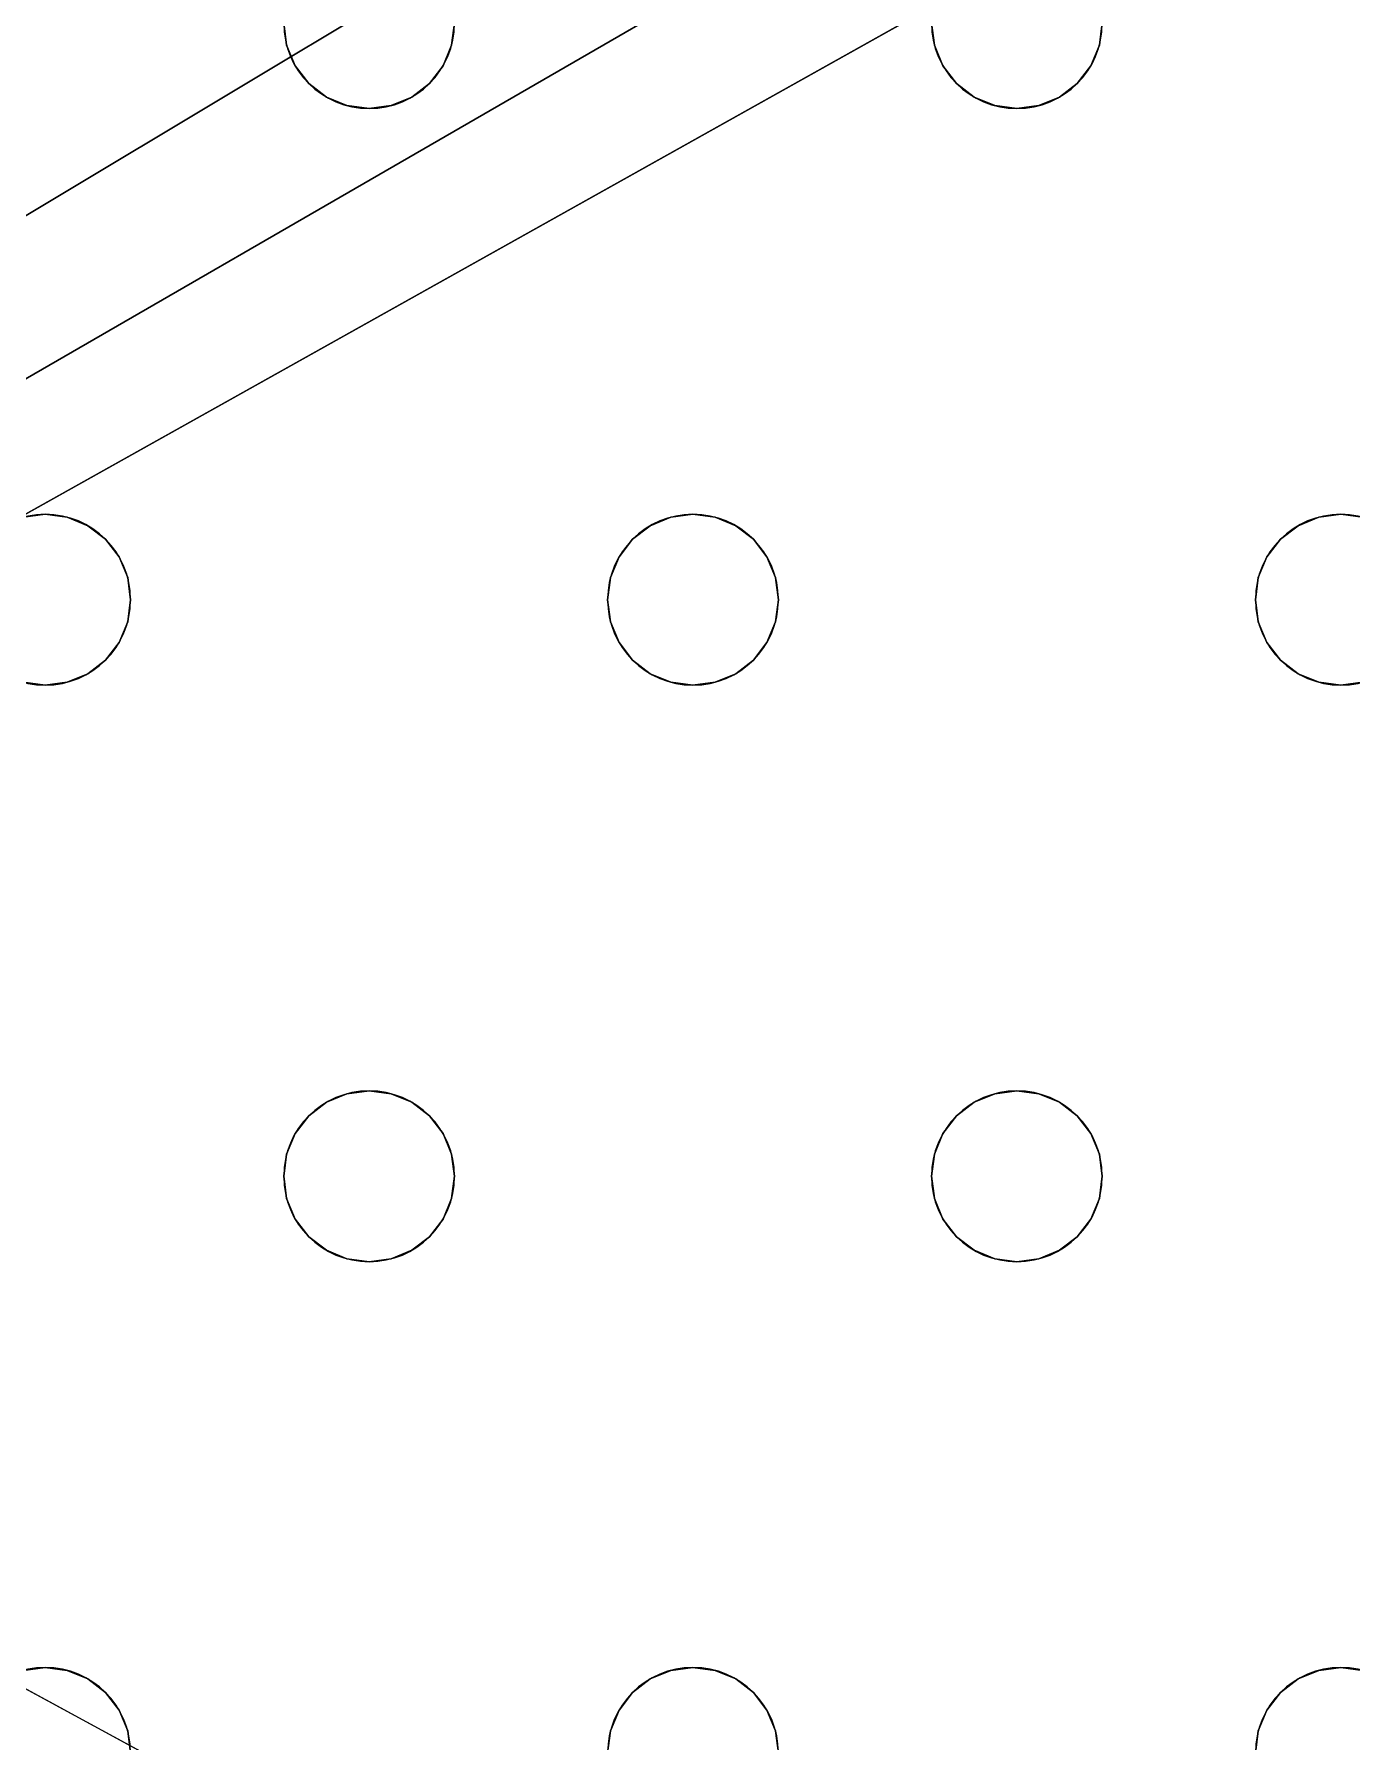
# Model space of a CAD drawing. Header units: millimetres. Extents: x -1 to 1201, y -701 to 1.
# Drawn here: x 473 to 534.7, y -259.5 to -179.5 of the extents above; entities that cross this region are included whole.
import ezdxf

# ---------------------------------------------------------------- set-up
doc = ezdxf.new("R2010")
doc.units = ezdxf.units.MM
doc.layers.add('IQ_200_3D', color=1, linetype='Continuous')
doc.layers.add('IQ_204_2D', color=7, linetype='Continuous')

msp = doc.modelspace()

# ---------------------------------------------------------------- linework, layer by layer
at = {"layer": 'IQ_200_3D', "lineweight": 18}
for points, invisible_edges in [([(462.382, -179, 890), (462.246, -180.035, 890), (484.716, -179, 890), (484.852, -177.965, 890)], 10), ([(484.716, -179, 888), (462.246, -180.035, 888), (462.382, -179, 888), (484.852, -177.965, 888)], 5), ([(515.049, -179, 888), (492.579, -180.035, 888), (492.716, -179, 888), (515.185, -177.965, 888)], 5), ([(545.382, -179, 890), (545.519, -177.965, 890), (523.049, -179, 890), (522.913, -180.035, 890)], 10), ([(523.049, -179, 888), (545.519, -177.965, 888), (545.382, -179, 888), (522.913, -180.035, 888)], 5), ([(462.246, -180.035, 890), (461.847, -181, 890), (484.852, -180.035, 890), (484.716, -179, 890)], 10), ([(484.852, -180.035, 888), (461.847, -181, 888), (462.246, -180.035, 888), (484.716, -179, 888)], 5), ([(484.716, -179, 890), (484.852, -180.035, 890), (484.852, -180.035, 888), (484.716, -179, 888)], 2), ([(515.185, -180.035, 888), (492.18, -181, 888), (492.579, -180.035, 888), (515.049, -179, 888)], 5), ([(515.049, -179, 890), (492.716, -179, 890), (492.579, -180.035, 890), (515.185, -180.035, 890)], 5), ([(492.579, -180.035, 890), (492.716, -179, 890), (492.716, -179, 888), (492.579, -180.035, 888)], 8), ([(515.049, -179, 890), (515.185, -180.035, 890), (515.185, -180.035, 888), (515.049, -179, 888)], 2), ([(522.913, -180.035, 890), (522.513, -181, 890), (545.519, -180.035, 890), (545.382, -179, 890)], 10), ([(545.519, -180.035, 888), (522.513, -181, 888), (522.913, -180.035, 888), (545.382, -179, 888)], 5), ([(522.913, -180.035, 890), (523.049, -179, 890), (523.049, -179, 888), (522.913, -180.035, 888)], 8), ([(461.847, -181, 890), (473.549, -202, 890), (485.252, -181, 890), (484.852, -180.035, 890)], 11), ([(485.252, -181, 888), (473.549, -202, 888), (461.847, -181, 888), (484.852, -180.035, 888)], 7), ([(484.852, -180.035, 890), (485.252, -181, 890), (485.252, -181, 888), (484.852, -180.035, 888)], 10), ([(515.185, -180.035, 890), (492.579, -180.035, 890), (492.18, -181, 890), (515.585, -181, 890)], 5), ([(492.18, -181, 888), (515.185, -180.035, 888), (515.585, -181, 888)], 13), ([(492.18, -181, 890), (492.579, -180.035, 890), (492.579, -180.035, 888), (492.18, -181, 888)], 10), ([(515.185, -180.035, 890), (515.585, -181, 890), (515.585, -181, 888), (515.185, -180.035, 888)], 10), ([(522.513, -181, 890), (545.918, -181, 890), (545.519, -180.035, 890)], 13), ([(545.519, -180.035, 888), (545.918, -181, 888), (522.513, -181, 888)], 14), ([(522.513, -181, 890), (522.913, -180.035, 890), (522.913, -180.035, 888), (522.513, -181, 888)], 10), ([(461.847, -181, 890), (461.211, -181.828, 890), (473.549, -202, 890)], 14), ([(473.549, -202, 888), (472.514, -202.136, 888), (461.211, -181.828, 888), (461.847, -181, 888)], 10), ([(485.887, -181.828, 890), (485.252, -181, 890), (473.549, -202, 890), (474.584, -202.136, 890)], 10), ([(485.887, -181.828, 888), (474.584, -202.136, 888), (473.549, -202, 888), (485.252, -181, 888)], 5), ([(485.252, -181, 890), (485.887, -181.828, 890), (485.887, -181.828, 888), (485.252, -181, 888)], 10), ([(492.18, -181, 890), (491.544, -181.828, 890), (503.882, -202, 890), (515.585, -181, 890)], 14), ([(503.882, -202, 888), (502.847, -202.136, 888), (491.544, -181.828, 888), (492.18, -181, 888)], 10), ([(491.544, -181.828, 890), (492.18, -181, 890), (492.18, -181, 888), (491.544, -181.828, 888)], 10), ([(503.882, -202, 888), (492.18, -181, 888), (515.585, -181, 888), (516.221, -181.828, 888)], 11), ([(515.585, -181, 890), (503.882, -202, 890), (516.221, -181.828, 890)], 3), ([(515.585, -181, 890), (516.221, -181.828, 890), (516.221, -181.828, 888), (515.585, -181, 888)], 10), ([(534.216, -202, 890), (522.513, -181, 890), (521.878, -181.828, 890), (533.18, -202.136, 890)], 5), ([(534.216, -202, 888), (533.18, -202.136, 888), (521.878, -181.828, 888), (522.513, -181, 888)], 10), ([(521.878, -181.828, 890), (522.513, -181, 890), (522.513, -181, 888), (521.878, -181.828, 888)], 10), ([(545.918, -181, 890), (522.513, -181, 890), (534.216, -202, 890), (546.554, -181.828, 890)], 7), ([(534.216, -202, 888), (522.513, -181, 888), (545.918, -181, 888), (546.554, -181.828, 888)], 11), ([(472.514, -202.136, 890), (473.549, -202, 890), (461.211, -181.828, 890), (460.382, -182.464, 890)], 10), ([(474.584, -202.136, 890), (475.549, -202.536, 890), (486.716, -182.464, 890), (485.887, -181.828, 890)], 10), ([(474.584, -202.136, 888), (485.887, -181.828, 888), (486.716, -182.464, 888)], 13), ([(485.887, -181.828, 890), (486.716, -182.464, 890), (486.716, -182.464, 888), (485.887, -181.828, 888)], 10), ([(491.544, -181.828, 890), (490.716, -182.464, 890), (502.847, -202.136, 890), (503.882, -202, 890)], 10), ([(502.847, -202.136, 888), (501.882, -202.536, 888), (490.716, -182.464, 888), (491.544, -181.828, 888)], 10), ([(490.716, -182.464, 890), (491.544, -181.828, 890), (491.544, -181.828, 888), (490.716, -182.464, 888)], 10), ([(516.221, -181.828, 890), (503.882, -202, 890), (504.918, -202.136, 890), (517.049, -182.464, 890)], 5), ([(504.918, -202.136, 888), (503.882, -202, 888), (516.221, -181.828, 888), (517.049, -182.464, 888)], 10), ([(516.221, -181.828, 890), (517.049, -182.464, 890), (517.049, -182.464, 888), (516.221, -181.828, 888)], 10), ([(533.18, -202.136, 890), (521.878, -181.828, 890), (521.049, -182.464, 890), (532.216, -202.536, 890)], 5), ([(533.18, -202.136, 888), (532.216, -202.536, 888), (521.049, -182.464, 888), (521.878, -181.828, 888)], 10), ([(521.049, -182.464, 890), (521.878, -181.828, 890), (521.878, -181.828, 888), (521.049, -182.464, 888)], 10), ([(546.554, -181.828, 890), (534.216, -202, 890), (535.251, -202.136, 890), (547.382, -182.464, 890)], 5), ([(535.251, -202.136, 888), (534.216, -202, 888), (546.554, -181.828, 888)], 14), ([(475.549, -202.536, 888), (474.584, -202.136, 888), (486.716, -182.464, 888), (487.68, -182.864, 888)], 10), ([(475.549, -202.536, 890), (487.68, -182.864, 890), (486.716, -182.464, 890)], 13), ([(487.68, -182.864, 890), (475.549, -202.536, 890), (476.377, -203.172, 890), (488.716, -183, 890)], 5), ([(476.377, -203.172, 888), (475.549, -202.536, 888), (487.68, -182.864, 888), (488.716, -183, 888)], 10), ([(488.716, -183, 890), (476.377, -203.172, 890), (477.013, -204, 890), (500.418, -204, 890)], 13), ([(476.377, -203.172, 888), (488.716, -183, 888), (477.013, -204, 888)], 3), ([(500.418, -204, 888), (477.413, -204.965, 888), (477.013, -204, 888), (488.716, -183, 888)], 13), ([(486.716, -182.464, 890), (487.68, -182.864, 890), (487.68, -182.864, 888), (486.716, -182.464, 888)], 10), ([(488.716, -183, 888), (487.68, -182.864, 888), (487.68, -182.864, 890), (488.716, -183, 890)], 10), ([(501.054, -203.172, 890), (489.751, -182.864, 890), (488.716, -183, 890), (500.418, -204, 890)], 5), ([(489.751, -182.864, 888), (501.882, -202.536, 888), (501.054, -203.172, 888), (488.716, -183, 888)], 5), ([(489.751, -182.864, 888), (488.716, -183, 888), (488.716, -183, 890), (489.751, -182.864, 890)], 10), ([(501.054, -203.172, 888), (500.418, -204, 888), (488.716, -183, 888)], 14), ([(490.716, -182.464, 890), (489.751, -182.864, 890), (501.882, -202.536, 890), (502.847, -202.136, 890)], 10), ([(501.882, -202.536, 888), (489.751, -182.864, 888), (490.716, -182.464, 888)], 13), ([(489.751, -182.864, 890), (490.716, -182.464, 890), (490.716, -182.464, 888), (489.751, -182.864, 888)], 10), ([(501.882, -202.536, 890), (489.751, -182.864, 890), (501.054, -203.172, 890)], 3), ([(517.049, -182.464, 890), (504.918, -202.136, 890), (505.882, -202.536, 890), (518.014, -182.864, 890)], 5), ([(505.882, -202.536, 888), (504.918, -202.136, 888), (517.049, -182.464, 888), (518.014, -182.864, 888)], 10), ([(518.014, -182.864, 890), (505.882, -202.536, 890), (506.711, -203.172, 890), (519.049, -183, 890)], 5), ([(506.711, -203.172, 888), (505.882, -202.536, 888), (518.014, -182.864, 888), (519.049, -183, 888)], 10), ([(506.711, -203.172, 890), (507.347, -204, 890), (519.049, -183, 890)], 14), ([(506.711, -203.172, 888), (519.049, -183, 888), (507.347, -204, 888)], 3), ([(530.752, -204, 890), (531.387, -203.172, 890), (519.049, -183, 890), (507.347, -204, 890)], 14), ([(530.752, -204, 888), (507.746, -204.965, 888), (507.347, -204, 888), (519.049, -183, 888)], 13), ([(517.049, -182.464, 890), (518.014, -182.864, 890), (518.014, -182.864, 888), (517.049, -182.464, 888)], 10), ([(519.049, -183, 888), (518.014, -182.864, 888), (518.014, -182.864, 890), (519.049, -183, 890)], 10), ([(520.084, -182.864, 890), (519.049, -183, 890), (531.387, -203.172, 890), (532.216, -202.536, 890)], 10), ([(520.084, -182.864, 888), (532.216, -202.536, 888), (531.387, -203.172, 888), (519.049, -183, 888)], 5), ([(520.084, -182.864, 888), (519.049, -183, 888), (519.049, -183, 890), (520.084, -182.864, 890)], 10), ([(531.387, -203.172, 888), (530.752, -204, 888), (519.049, -183, 888)], 14), ([(521.049, -182.464, 890), (520.084, -182.864, 890), (532.216, -202.536, 890)], 14), ([(532.216, -202.536, 888), (520.084, -182.864, 888), (521.049, -182.464, 888)], 13), ([(520.084, -182.864, 890), (521.049, -182.464, 890), (521.049, -182.464, 888), (520.084, -182.864, 888)], 10), ([(472.514, -202.136, 888), (473.549, -202, 888), (473.549, -202, 890), (472.514, -202.136, 890)], 10), ([(473.549, -202, 888), (474.584, -202.136, 888), (474.584, -202.136, 890), (473.549, -202, 890)], 10), ([(475.549, -202.536, 890), (474.584, -202.136, 890), (474.584, -202.136, 888), (475.549, -202.536, 888)], 10), ([(502.847, -202.136, 890), (501.882, -202.536, 890), (501.882, -202.536, 888), (502.847, -202.136, 888)], 10), ([(502.847, -202.136, 888), (503.882, -202, 888), (503.882, -202, 890), (502.847, -202.136, 890)], 10), ([(503.882, -202, 888), (504.918, -202.136, 888), (504.918, -202.136, 890), (503.882, -202, 890)], 10), ([(505.882, -202.536, 890), (504.918, -202.136, 890), (504.918, -202.136, 888), (505.882, -202.536, 888)], 10), ([(533.18, -202.136, 890), (532.216, -202.536, 890), (532.216, -202.536, 888), (533.18, -202.136, 888)], 10), ([(533.18, -202.136, 888), (534.216, -202, 888), (534.216, -202, 890), (533.18, -202.136, 890)], 10), ([(534.216, -202, 888), (535.251, -202.136, 888), (535.251, -202.136, 890), (534.216, -202, 890)], 10), ([(476.377, -203.172, 890), (475.549, -202.536, 890), (475.549, -202.536, 888), (476.377, -203.172, 888)], 10), ([(501.882, -202.536, 890), (501.054, -203.172, 890), (501.054, -203.172, 888), (501.882, -202.536, 888)], 10), ([(506.711, -203.172, 890), (505.882, -202.536, 890), (505.882, -202.536, 888), (506.711, -203.172, 888)], 10), ([(532.216, -202.536, 890), (531.387, -203.172, 890), (531.387, -203.172, 888), (532.216, -202.536, 888)], 10), ([(477.013, -204, 890), (476.377, -203.172, 890), (476.377, -203.172, 888), (477.013, -204, 888)], 10), ([(501.054, -203.172, 890), (500.418, -204, 890), (500.418, -204, 888), (501.054, -203.172, 888)], 10), ([(507.347, -204, 890), (506.711, -203.172, 890), (506.711, -203.172, 888), (507.347, -204, 888)], 10), ([(531.387, -203.172, 890), (530.752, -204, 890), (530.752, -204, 888), (531.387, -203.172, 888)], 10), ([(500.418, -204, 890), (477.013, -204, 890), (477.413, -204.965, 890), (500.019, -204.965, 890)], 5), ([(477.413, -204.965, 890), (477.013, -204, 890), (477.013, -204, 888), (477.413, -204.965, 888)], 10), ([(500.019, -204.965, 888), (477.549, -206, 888), (477.413, -204.965, 888), (500.418, -204, 888)], 5), ([(500.418, -204, 890), (500.019, -204.965, 890), (500.019, -204.965, 888), (500.418, -204, 888)], 10), ([(530.752, -204, 890), (507.347, -204, 890), (507.746, -204.965, 890), (530.352, -204.965, 890)], 5), ([(507.746, -204.965, 890), (507.347, -204, 890), (507.347, -204, 888), (507.746, -204.965, 888)], 10), ([(507.746, -204.965, 888), (530.752, -204, 888), (530.352, -204.965, 888), (507.882, -206, 888)], 5), ([(530.752, -204, 890), (530.352, -204.965, 890), (530.352, -204.965, 888), (530.752, -204, 888)], 10), ([(477.549, -206, 890), (499.882, -206, 890), (500.019, -204.965, 890), (477.413, -204.965, 890)], 5), ([(499.882, -206, 888), (477.413, -207.035, 888), (477.549, -206, 888), (500.019, -204.965, 888)], 5), ([(477.549, -206, 890), (477.413, -204.965, 890), (477.413, -204.965, 888), (477.549, -206, 888)], 2), ([(500.019, -204.965, 890), (499.882, -206, 890), (499.882, -206, 888), (500.019, -204.965, 888)], 8), ([(530.352, -204.965, 890), (507.746, -204.965, 890), (507.882, -206, 890), (530.216, -206, 890)], 5), ([(507.882, -206, 890), (507.746, -204.965, 890), (507.746, -204.965, 888), (507.882, -206, 888)], 2), ([(507.882, -206, 888), (530.352, -204.965, 888), (530.216, -206, 888)], 13), ([(530.352, -204.965, 890), (530.216, -206, 890), (530.216, -206, 888), (530.352, -204.965, 888)], 8), ([(477.413, -207.035, 890), (477.013, -208, 890), (500.019, -207.035, 890), (499.882, -206, 890)], 10), ([(500.019, -207.035, 888), (477.013, -208, 888), (477.413, -207.035, 888), (499.882, -206, 888)], 5), ([(499.882, -206, 890), (477.549, -206, 890), (477.413, -207.035, 890)], 13), ([(477.413, -207.035, 890), (477.549, -206, 890), (477.549, -206, 888), (477.413, -207.035, 888)], 8), ([(499.882, -206, 890), (500.019, -207.035, 890), (500.019, -207.035, 888), (499.882, -206, 888)], 2), ([(530.216, -206, 890), (507.882, -206, 890), (507.746, -207.035, 890), (530.352, -207.035, 890)], 5), ([(507.746, -207.035, 888), (507.882, -206, 888), (530.216, -206, 888), (530.352, -207.035, 888)], 10), ([(507.746, -207.035, 890), (507.882, -206, 890), (507.882, -206, 888), (507.746, -207.035, 888)], 8), ([(530.216, -206, 890), (530.352, -207.035, 890), (530.352, -207.035, 888), (530.216, -206, 888)], 2), ([(500.418, -208, 890), (500.019, -207.035, 890), (477.013, -208, 890)], 14), ([(500.418, -208, 888), (488.716, -229, 888), (477.013, -208, 888), (500.019, -207.035, 888)], 7), ([(477.013, -208, 890), (477.413, -207.035, 890), (477.413, -207.035, 888), (477.013, -208, 888)], 10), ([(500.019, -207.035, 890), (500.418, -208, 890), (500.418, -208, 888), (500.019, -207.035, 888)], 10), ([(530.352, -207.035, 890), (507.746, -207.035, 890), (507.347, -208, 890), (530.752, -208, 890)], 5), ([(507.347, -208, 888), (507.746, -207.035, 888), (530.352, -207.035, 888), (530.752, -208, 888)], 10), ([(507.347, -208, 890), (507.746, -207.035, 890), (507.746, -207.035, 888), (507.347, -208, 888)], 10), ([(530.352, -207.035, 890), (530.752, -208, 890), (530.752, -208, 888), (530.352, -207.035, 888)], 10), ([(477.013, -208, 890), (476.377, -208.828, 890), (488.716, -229, 890), (500.418, -208, 890)], 14), ([(488.716, -229, 888), (487.68, -229.136, 888), (476.377, -208.828, 888), (477.013, -208, 888)], 10), ([(476.377, -208.828, 890), (477.013, -208, 890), (477.013, -208, 888), (476.377, -208.828, 888)], 10), ([(501.054, -208.828, 890), (500.418, -208, 890), (488.716, -229, 890)], 14), ([(488.716, -229, 888), (500.418, -208, 888), (501.054, -208.828, 888), (489.751, -229.136, 888)], 5), ([(500.418, -208, 890), (501.054, -208.828, 890), (501.054, -208.828, 888), (500.418, -208, 888)], 10), ([(507.347, -208, 890), (506.711, -208.828, 890), (519.049, -229, 890), (530.752, -208, 890)], 14), ([(506.711, -208.828, 888), (507.347, -208, 888), (519.049, -229, 888), (518.014, -229.136, 888)], 10), ([(506.711, -208.828, 890), (507.347, -208, 890), (507.347, -208, 888), (506.711, -208.828, 888)], 10), ([(519.049, -229, 888), (507.347, -208, 888), (530.752, -208, 888), (531.387, -208.828, 888)], 11), ([(531.387, -208.828, 890), (530.752, -208, 890), (519.049, -229, 890)], 14), ([(530.752, -208, 890), (531.387, -208.828, 890), (531.387, -208.828, 888), (530.752, -208, 888)], 10), ([(486.716, -229.536, 890), (475.549, -209.464, 890), (474.584, -209.864, 890), (485.887, -230.172, 890)], 5), ([(474.584, -209.864, 888), (475.549, -209.464, 888), (486.716, -229.536, 888)], 14), ([(474.584, -209.864, 890), (475.549, -209.464, 890), (475.549, -209.464, 888), (474.584, -209.864, 888)], 10), ([(487.68, -229.136, 890), (476.377, -208.828, 890), (475.549, -209.464, 890), (486.716, -229.536, 890)], 5), ([(487.68, -229.136, 888), (486.716, -229.536, 888), (475.549, -209.464, 888), (476.377, -208.828, 888)], 10), ([(475.549, -209.464, 890), (476.377, -208.828, 890), (476.377, -208.828, 888), (475.549, -209.464, 888)], 10), ([(488.716, -229, 890), (476.377, -208.828, 890), (487.68, -229.136, 890)], 3), ([(489.751, -229.136, 890), (501.882, -209.464, 890), (501.054, -208.828, 890), (488.716, -229, 890)], 5), ([(501.882, -209.464, 888), (489.751, -229.136, 888), (501.054, -208.828, 888)], 3), ([(490.716, -229.536, 890), (502.847, -209.864, 890), (501.882, -209.464, 890), (489.751, -229.136, 890)], 5), ([(490.716, -229.536, 888), (489.751, -229.136, 888), (501.882, -209.464, 888), (502.847, -209.864, 888)], 10), ([(501.054, -208.828, 890), (501.882, -209.464, 890), (501.882, -209.464, 888), (501.054, -208.828, 888)], 10), ([(501.882, -209.464, 890), (502.847, -209.864, 890), (502.847, -209.864, 888), (501.882, -209.464, 888)], 10), ([(505.882, -209.464, 890), (504.918, -209.864, 890), (517.049, -229.536, 890), (518.014, -229.136, 890)], 10), ([(504.918, -209.864, 888), (505.882, -209.464, 888), (517.049, -229.536, 888), (516.221, -230.172, 888)], 10), ([(504.918, -209.864, 890), (505.882, -209.464, 890), (505.882, -209.464, 888), (504.918, -209.864, 888)], 10), ([(506.711, -208.828, 890), (505.882, -209.464, 890), (518.014, -229.136, 890), (519.049, -229, 890)], 10), ([(505.882, -209.464, 888), (506.711, -208.828, 888), (518.014, -229.136, 888), (517.049, -229.536, 888)], 10), ([(505.882, -209.464, 890), (506.711, -208.828, 890), (506.711, -208.828, 888), (505.882, -209.464, 888)], 10), ([(520.084, -229.136, 890), (532.216, -209.464, 890), (531.387, -208.828, 890), (519.049, -229, 890)], 5), ([(520.084, -229.136, 888), (519.049, -229, 888), (531.387, -208.828, 888), (532.216, -209.464, 888)], 10), ([(532.216, -209.464, 890), (520.084, -229.136, 890), (521.049, -229.536, 890)], 13), ([(521.049, -229.536, 888), (520.084, -229.136, 888), (532.216, -209.464, 888), (533.18, -209.864, 888)], 10), ([(533.18, -209.864, 890), (532.216, -209.464, 890), (521.049, -229.536, 890), (521.878, -230.172, 890)], 10), ([(531.387, -208.828, 890), (532.216, -209.464, 890), (532.216, -209.464, 888), (531.387, -208.828, 888)], 10), ([(532.216, -209.464, 890), (533.18, -209.864, 890), (533.18, -209.864, 888), (532.216, -209.464, 888)], 10), ([(461.211, -230.172, 890), (473.549, -210, 890), (472.514, -209.864, 890), (460.382, -229.536, 890)], 5), ([(461.211, -230.172, 888), (460.382, -229.536, 888), (472.514, -209.864, 888), (473.549, -210, 888)], 10), ([(461.847, -231, 890), (485.252, -231, 890), (473.549, -210, 890), (461.211, -230.172, 890)], 7), ([(461.847, -231, 888), (461.211, -230.172, 888), (473.549, -210, 888), (485.252, -231, 888)], 14), ([(473.549, -210, 888), (472.514, -209.864, 888), (472.514, -209.864, 890), (473.549, -210, 890)], 10), ([(485.887, -230.172, 890), (474.584, -209.864, 890), (473.549, -210, 890), (485.252, -231, 890)], 5), ([(474.584, -209.864, 888), (486.716, -229.536, 888), (485.887, -230.172, 888), (473.549, -210, 888)], 5), ([(474.584, -209.864, 888), (473.549, -210, 888), (473.549, -210, 890), (474.584, -209.864, 890)], 10), ([(473.549, -210, 888), (485.887, -230.172, 888), (485.252, -231, 888)], 13), ([(491.544, -230.172, 890), (502.847, -209.864, 890), (490.716, -229.536, 890)], 3), ([(491.544, -230.172, 888), (490.716, -229.536, 888), (502.847, -209.864, 888), (503.882, -210, 888)], 10), ([(503.882, -210, 890), (502.847, -209.864, 890), (491.544, -230.172, 890), (492.18, -231, 890)], 10), ([(503.882, -210, 888), (515.585, -231, 888), (492.18, -231, 888), (491.544, -230.172, 888)], 11), ([(515.585, -231, 890), (503.882, -210, 890), (492.18, -231, 890), (515.185, -231.965, 890)], 7), ([(503.882, -210, 888), (502.847, -209.864, 888), (502.847, -209.864, 890), (503.882, -210, 890)], 10), ([(504.918, -209.864, 890), (503.882, -210, 890), (516.221, -230.172, 890), (517.049, -229.536, 890)], 10), ([(516.221, -230.172, 888), (515.585, -231, 888), (503.882, -210, 888), (504.918, -209.864, 888)], 10), ([(504.918, -209.864, 888), (503.882, -210, 888), (503.882, -210, 890), (504.918, -209.864, 890)], 10), ([(515.585, -231, 890), (516.221, -230.172, 890), (503.882, -210, 890)], 14), ([(521.878, -230.172, 888), (521.049, -229.536, 888), (533.18, -209.864, 888), (534.216, -210, 888)], 10), ([(534.216, -210, 890), (533.18, -209.864, 890), (521.878, -230.172, 890), (522.513, -231, 890)], 10), ([(522.513, -231, 888), (521.878, -230.172, 888), (534.216, -210, 888), (545.918, -231, 888)], 14), ([(534.216, -210, 890), (522.513, -231, 890), (545.918, -231, 890), (546.554, -230.172, 890)], 11), ([(534.216, -210, 888), (533.18, -209.864, 888), (533.18, -209.864, 890), (534.216, -210, 890)], 10), ([(546.554, -230.172, 890), (547.382, -229.536, 890), (535.251, -209.864, 890), (534.216, -210, 890)], 10), ([(546.554, -230.172, 888), (545.918, -231, 888), (534.216, -210, 888), (535.251, -209.864, 888)], 10), ([(535.251, -209.864, 888), (534.216, -210, 888), (534.216, -210, 890), (535.251, -209.864, 890)], 10), ([(487.68, -229.136, 890), (486.716, -229.536, 890), (486.716, -229.536, 888), (487.68, -229.136, 888)], 10), ([(487.68, -229.136, 888), (488.716, -229, 888), (488.716, -229, 890), (487.68, -229.136, 890)], 10), ([(488.716, -229, 888), (489.751, -229.136, 888), (489.751, -229.136, 890), (488.716, -229, 890)], 10), ([(490.716, -229.536, 890), (489.751, -229.136, 890), (489.751, -229.136, 888), (490.716, -229.536, 888)], 10), ([(518.014, -229.136, 890), (517.049, -229.536, 890), (517.049, -229.536, 888), (518.014, -229.136, 888)], 10), ([(518.014, -229.136, 888), (519.049, -229, 888), (519.049, -229, 890), (518.014, -229.136, 890)], 10), ([(519.049, -229, 888), (520.084, -229.136, 888), (520.084, -229.136, 890), (519.049, -229, 890)], 10), ([(521.049, -229.536, 890), (520.084, -229.136, 890), (520.084, -229.136, 888), (521.049, -229.536, 888)], 10), ([(485.887, -230.172, 890), (485.252, -231, 890), (485.252, -231, 888), (485.887, -230.172, 888)], 10), ([(486.716, -229.536, 890), (485.887, -230.172, 890), (485.887, -230.172, 888), (486.716, -229.536, 888)], 10), ([(491.544, -230.172, 890), (490.716, -229.536, 890), (490.716, -229.536, 888), (491.544, -230.172, 888)], 10), ([(492.18, -231, 890), (491.544, -230.172, 890), (491.544, -230.172, 888), (492.18, -231, 888)], 10), ([(516.221, -230.172, 890), (515.585, -231, 890), (515.585, -231, 888), (516.221, -230.172, 888)], 10), ([(517.049, -229.536, 890), (516.221, -230.172, 890), (516.221, -230.172, 888), (517.049, -229.536, 888)], 10), ([(521.878, -230.172, 890), (521.049, -229.536, 890), (521.049, -229.536, 888), (521.878, -230.172, 888)], 10), ([(522.513, -231, 890), (521.878, -230.172, 890), (521.878, -230.172, 888), (522.513, -231, 888)], 10), ([(484.852, -231.965, 890), (461.847, -231, 890), (462.246, -231.965, 890), (484.716, -233, 890)], 5), ([(485.252, -231, 890), (461.847, -231, 890), (484.852, -231.965, 890)], 3), ([(484.852, -231.965, 888), (462.246, -231.965, 888), (461.847, -231, 888), (485.252, -231, 888)], 5), ([(485.252, -231, 890), (484.852, -231.965, 890), (484.852, -231.965, 888), (485.252, -231, 888)], 10), ([(515.185, -231.965, 890), (492.18, -231, 890), (492.579, -231.965, 890), (515.049, -233, 890)], 5), ([(492.18, -231, 888), (515.585, -231, 888), (515.185, -231.965, 888), (492.579, -231.965, 888)], 5), ([(492.579, -231.965, 890), (492.18, -231, 890), (492.18, -231, 888), (492.579, -231.965, 888)], 10), ([(515.585, -231, 890), (515.185, -231.965, 890), (515.185, -231.965, 888), (515.585, -231, 888)], 10), ([(522.513, -231, 890), (522.913, -231.965, 890), (545.519, -231.965, 890), (545.918, -231, 890)], 10), ([(545.519, -231.965, 888), (522.913, -231.965, 888), (522.513, -231, 888), (545.918, -231, 888)], 5), ([(522.913, -231.965, 890), (522.513, -231, 890), (522.513, -231, 888), (522.913, -231.965, 888)], 10), ([(484.716, -233, 890), (462.246, -231.965, 890), (462.382, -233, 890)], 13), ([(484.716, -233, 888), (462.382, -233, 888), (462.246, -231.965, 888), (484.852, -231.965, 888)], 5), ([(484.852, -231.965, 890), (484.716, -233, 890), (484.716, -233, 888), (484.852, -231.965, 888)], 8), ([(492.579, -231.965, 890), (492.716, -233, 890), (515.049, -233, 890)], 14), ([(515.049, -233, 888), (492.716, -233, 888), (492.579, -231.965, 888), (515.185, -231.965, 888)], 5), ([(492.716, -233, 890), (492.579, -231.965, 890), (492.579, -231.965, 888), (492.716, -233, 888)], 2), ([(515.185, -231.965, 890), (515.049, -233, 890), (515.049, -233, 888), (515.185, -231.965, 888)], 8), ([(522.913, -231.965, 890), (523.049, -233, 890), (545.382, -233, 890), (545.519, -231.965, 890)], 10), ([(545.382, -233, 888), (523.049, -233, 888), (522.913, -231.965, 888), (545.519, -231.965, 888)], 5), ([(523.049, -233, 890), (522.913, -231.965, 890), (522.913, -231.965, 888), (523.049, -233, 888)], 2), ([(484.716, -233, 890), (462.382, -233, 890), (462.246, -234.035, 890), (484.852, -234.035, 890)], 5), ([(484.716, -233, 888), (484.852, -234.035, 888), (462.246, -234.035, 888), (462.382, -233, 888)], 10), ([(484.716, -233, 890), (484.852, -234.035, 890), (484.852, -234.035, 888), (484.716, -233, 888)], 2), ([(515.049, -233, 890), (492.716, -233, 890), (492.579, -234.035, 890), (515.185, -234.035, 890)], 5), ([(492.579, -234.035, 888), (492.716, -233, 888), (515.049, -233, 888), (515.185, -234.035, 888)], 10), ([(492.579, -234.035, 890), (492.716, -233, 890), (492.716, -233, 888), (492.579, -234.035, 888)], 8), ([(515.049, -233, 890), (515.185, -234.035, 890), (515.185, -234.035, 888), (515.049, -233, 888)], 2), ([(545.519, -234.035, 888), (522.513, -235, 888), (522.913, -234.035, 888), (545.382, -233, 888)], 5), ([(545.382, -233, 890), (523.049, -233, 890), (522.913, -234.035, 890), (545.519, -234.035, 890)], 5), ([(545.382, -233, 888), (522.913, -234.035, 888), (523.049, -233, 888)], 13), ([(522.913, -234.035, 890), (523.049, -233, 890), (523.049, -233, 888), (522.913, -234.035, 888)], 8), ([(484.852, -234.035, 890), (462.246, -234.035, 890), (461.847, -235, 890), (485.252, -235, 890)], 5), ([(484.852, -234.035, 888), (485.252, -235, 888), (461.847, -235, 888), (462.246, -234.035, 888)], 10), ([(484.852, -234.035, 890), (485.252, -235, 890), (485.252, -235, 888), (484.852, -234.035, 888)], 10), ([(515.185, -234.035, 890), (492.579, -234.035, 890), (492.18, -235, 890), (515.585, -235, 890)], 5), ([(492.18, -235, 888), (492.579, -234.035, 888), (515.185, -234.035, 888), (515.585, -235, 888)], 10), ([(492.18, -235, 890), (492.579, -234.035, 890), (492.579, -234.035, 888), (492.18, -235, 888)], 10), ([(515.185, -234.035, 890), (515.585, -235, 890), (515.585, -235, 888), (515.185, -234.035, 888)], 10), ([(545.519, -234.035, 890), (522.913, -234.035, 890), (522.513, -235, 890), (545.918, -235, 890)], 5), ([(522.513, -235, 888), (545.519, -234.035, 888), (545.918, -235, 888), (534.216, -256, 888)], 13), ([(522.513, -235, 890), (522.913, -234.035, 890), (522.913, -234.035, 888), (522.513, -235, 888)], 10), ([(461.847, -235, 890), (461.211, -235.828, 890), (473.549, -256, 890), (485.252, -235, 890)], 14), ([(473.549, -256, 888), (472.514, -256.136, 888), (461.211, -235.828, 888), (461.847, -235, 888)], 10), ([(473.549, -256, 888), (461.847, -235, 888), (485.252, -235, 888), (485.887, -235.828, 888)], 11), ([(473.549, -256, 890), (474.584, -256.136, 890), (485.887, -235.828, 890), (485.252, -235, 890)], 10), ([(485.252, -235, 890), (485.887, -235.828, 890), (485.887, -235.828, 888), (485.252, -235, 888)], 10), ([(492.18, -235, 890), (491.544, -235.828, 890), (503.882, -256, 890), (515.585, -235, 890)], 14), ([(503.882, -256, 888), (502.847, -256.136, 888), (491.544, -235.828, 888), (492.18, -235, 888)], 10), ([(491.544, -235.828, 890), (492.18, -235, 890), (492.18, -235, 888), (491.544, -235.828, 888)], 10), ([(503.882, -256, 888), (492.18, -235, 888), (515.585, -235, 888)], 15), ([(503.882, -256, 890), (504.918, -256.136, 890), (516.221, -235.828, 890), (515.585, -235, 890)], 10), ([(516.221, -235.828, 888), (504.918, -256.136, 888), (503.882, -256, 888), (515.585, -235, 888)], 5), ([(515.585, -235, 890), (516.221, -235.828, 890), (516.221, -235.828, 888), (515.585, -235, 888)], 10), ([(534.216, -256, 890), (545.918, -235, 890), (522.513, -235, 890), (521.878, -235.828, 890)], 11), ([(534.216, -256, 888), (533.18, -256.136, 888), (521.878, -235.828, 888), (522.513, -235, 888)], 10), ([(521.878, -235.828, 890), (522.513, -235, 890), (522.513, -235, 888), (521.878, -235.828, 888)], 10), ([(546.554, -235.828, 890), (545.918, -235, 890), (534.216, -256, 890), (535.251, -256.136, 890)], 10), ([(546.554, -235.828, 888), (535.251, -256.136, 888), (534.216, -256, 888), (545.918, -235, 888)], 5), ([(461.211, -235.828, 890), (460.382, -236.464, 890), (472.514, -256.136, 890), (473.549, -256, 890)], 10), ([(474.584, -256.136, 888), (473.549, -256, 888), (485.887, -235.828, 888), (486.716, -236.464, 888)], 10), ([(474.584, -256.136, 890), (486.716, -236.464, 890), (485.887, -235.828, 890)], 13), ([(485.887, -235.828, 890), (486.716, -236.464, 890), (486.716, -236.464, 888), (485.887, -235.828, 888)], 10), ([(491.544, -235.828, 890), (490.716, -236.464, 890), (502.847, -256.136, 890), (503.882, -256, 890)], 10), ([(502.847, -256.136, 888), (501.882, -256.536, 888), (490.716, -236.464, 888), (491.544, -235.828, 888)], 10), ([(490.716, -236.464, 890), (491.544, -235.828, 890), (491.544, -235.828, 888), (490.716, -236.464, 888)], 10), ([(504.918, -256.136, 890), (505.882, -256.536, 890), (517.049, -236.464, 890), (516.221, -235.828, 890)], 10), ([(504.918, -256.136, 888), (516.221, -235.828, 888), (517.049, -236.464, 888)], 13), ([(516.221, -235.828, 890), (517.049, -236.464, 890), (517.049, -236.464, 888), (516.221, -235.828, 888)], 10), ([(521.878, -235.828, 890), (521.049, -236.464, 890), (533.18, -256.136, 890), (534.216, -256, 890)], 10), ([(533.18, -256.136, 888), (532.216, -256.536, 888), (521.049, -236.464, 888), (521.878, -235.828, 888)], 10), ([(521.049, -236.464, 890), (521.878, -235.828, 890), (521.878, -235.828, 888), (521.049, -236.464, 888)], 10), ([(486.716, -236.464, 890), (474.584, -256.136, 890), (475.549, -256.536, 890), (487.68, -236.864, 890)], 5), ([(474.584, -256.136, 888), (486.716, -236.464, 888), (475.549, -256.536, 888)], 3), ([(487.68, -236.864, 888), (476.377, -257.172, 888), (475.549, -256.536, 888), (486.716, -236.464, 888)], 5), ([(486.716, -236.464, 890), (487.68, -236.864, 890), (487.68, -236.864, 888), (486.716, -236.464, 888)], 10), ([(490.716, -236.464, 890), (489.751, -236.864, 890), (501.882, -256.536, 890), (502.847, -256.136, 890)], 10), ([(501.882, -256.536, 888), (501.054, -257.172, 888), (489.751, -236.864, 888), (490.716, -236.464, 888)], 10), ([(489.751, -236.864, 890), (490.716, -236.464, 890), (490.716, -236.464, 888), (489.751, -236.864, 888)], 10), ([(505.882, -256.536, 888), (504.918, -256.136, 888), (517.049, -236.464, 888), (518.014, -236.864, 888)], 10), ([(505.882, -256.536, 890), (506.711, -257.172, 890), (518.014, -236.864, 890), (517.049, -236.464, 890)], 10), ([(517.049, -236.464, 890), (518.014, -236.864, 890), (518.014, -236.864, 888), (517.049, -236.464, 888)], 10), ([(521.049, -236.464, 890), (520.084, -236.864, 890), (532.216, -256.536, 890), (533.18, -256.136, 890)], 10), ([(532.216, -256.536, 888), (520.084, -236.864, 888), (521.049, -236.464, 888)], 13), ([(520.084, -236.864, 890), (521.049, -236.464, 890), (521.049, -236.464, 888), (520.084, -236.864, 888)], 10), ([(487.68, -236.864, 890), (475.549, -256.536, 890), (476.377, -257.172, 890), (488.716, -237, 890)], 5), ([(488.716, -237, 888), (477.013, -258, 888), (476.377, -257.172, 888), (487.68, -236.864, 888)], 5), ([(488.716, -237, 890), (476.377, -257.172, 890), (477.013, -258, 890)], 13), ([(500.418, -258, 890), (501.054, -257.172, 890), (488.716, -237, 890), (477.013, -258, 890)], 14), ([(477.013, -258, 888), (488.716, -237, 888), (500.418, -258, 888), (500.019, -258.965, 888)], 11), ([(488.716, -237, 888), (487.68, -236.864, 888), (487.68, -236.864, 890), (488.716, -237, 890)], 10), ([(501.054, -257.172, 890), (501.882, -256.536, 890), (489.751, -236.864, 890), (488.716, -237, 890)], 10), ([(501.054, -257.172, 888), (500.418, -258, 888), (488.716, -237, 888), (489.751, -236.864, 888)], 10), ([(489.751, -236.864, 888), (488.716, -237, 888), (488.716, -237, 890), (489.751, -236.864, 890)], 10), ([(506.711, -257.172, 888), (505.882, -256.536, 888), (518.014, -236.864, 888), (519.049, -237, 888)], 10), ([(506.711, -257.172, 890), (507.347, -258, 890), (519.049, -237, 890), (518.014, -236.864, 890)], 10), ([(519.049, -237, 888), (507.347, -258, 888), (506.711, -257.172, 888)], 13), ([(519.049, -237, 890), (507.347, -258, 890), (530.752, -258, 890)], 15), ([(519.049, -237, 888), (531.387, -257.172, 888), (530.752, -258, 888), (507.347, -258, 888)], 13), ([(519.049, -237, 888), (518.014, -236.864, 888), (518.014, -236.864, 890), (519.049, -237, 890)], 10), ([(519.049, -237, 890), (530.752, -258, 890), (531.387, -257.172, 890), (520.084, -236.864, 890)], 5), ([(520.084, -236.864, 888), (532.216, -256.536, 888), (531.387, -257.172, 888), (519.049, -237, 888)], 5), ([(520.084, -236.864, 888), (519.049, -237, 888), (519.049, -237, 890), (520.084, -236.864, 890)], 10), ([(532.216, -256.536, 890), (520.084, -236.864, 890), (531.387, -257.172, 890)], 3), ([(472.514, -256.136, 888), (473.549, -256, 888), (473.549, -256, 890), (472.514, -256.136, 890)], 10), ([(473.549, -256, 888), (474.584, -256.136, 888), (474.584, -256.136, 890), (473.549, -256, 890)], 10), ([(475.549, -256.536, 890), (474.584, -256.136, 890), (474.584, -256.136, 888), (475.549, -256.536, 888)], 10), ([(476.377, -257.172, 890), (475.549, -256.536, 890), (475.549, -256.536, 888), (476.377, -257.172, 888)], 10), ([(501.882, -256.536, 890), (501.054, -257.172, 890), (501.054, -257.172, 888), (501.882, -256.536, 888)], 10), ([(502.847, -256.136, 890), (501.882, -256.536, 890), (501.882, -256.536, 888), (502.847, -256.136, 888)], 10), ([(502.847, -256.136, 888), (503.882, -256, 888), (503.882, -256, 890), (502.847, -256.136, 890)], 10), ([(503.882, -256, 888), (504.918, -256.136, 888), (504.918, -256.136, 890), (503.882, -256, 890)], 10), ([(505.882, -256.536, 890), (504.918, -256.136, 890), (504.918, -256.136, 888), (505.882, -256.536, 888)], 10), ([(506.711, -257.172, 890), (505.882, -256.536, 890), (505.882, -256.536, 888), (506.711, -257.172, 888)], 10), ([(532.216, -256.536, 890), (531.387, -257.172, 890), (531.387, -257.172, 888), (532.216, -256.536, 888)], 10), ([(533.18, -256.136, 890), (532.216, -256.536, 890), (532.216, -256.536, 888), (533.18, -256.136, 888)], 10), ([(533.18, -256.136, 888), (534.216, -256, 888), (534.216, -256, 890), (533.18, -256.136, 890)], 10), ([(534.216, -256, 888), (535.251, -256.136, 888), (535.251, -256.136, 890), (534.216, -256, 890)], 10), ([(477.013, -258, 890), (476.377, -257.172, 890), (476.377, -257.172, 888), (477.013, -258, 888)], 10), ([(501.054, -257.172, 890), (500.418, -258, 890), (500.418, -258, 888), (501.054, -257.172, 888)], 10), ([(507.347, -258, 890), (506.711, -257.172, 890), (506.711, -257.172, 888), (507.347, -258, 888)], 10), ([(531.387, -257.172, 890), (530.752, -258, 890), (530.752, -258, 888), (531.387, -257.172, 888)], 10), ([(477.013, -258, 890), (477.413, -258.965, 890), (500.019, -258.965, 890), (500.418, -258, 890)], 10), ([(500.019, -258.965, 888), (477.413, -258.965, 888), (477.013, -258, 888)], 13), ([(477.413, -258.965, 890), (477.013, -258, 890), (477.013, -258, 888), (477.413, -258.965, 888)], 10), ([(500.418, -258, 890), (500.019, -258.965, 890), (500.019, -258.965, 888), (500.418, -258, 888)], 10), ([(507.347, -258, 890), (507.746, -258.965, 890), (530.352, -258.965, 890), (530.752, -258, 890)], 10), ([(530.352, -258.965, 888), (507.746, -258.965, 888), (507.347, -258, 888), (530.752, -258, 888)], 5), ([(507.746, -258.965, 890), (507.347, -258, 890), (507.347, -258, 888), (507.746, -258.965, 888)], 10), ([(530.752, -258, 890), (530.352, -258.965, 890), (530.352, -258.965, 888), (530.752, -258, 888)], 10), ([(477.413, -258.965, 890), (477.549, -260, 890), (499.882, -260, 890), (500.019, -258.965, 890)], 10), ([(477.413, -258.965, 888), (500.019, -258.965, 888), (499.882, -260, 888), (477.549, -260, 888)], 5), ([(477.549, -260, 890), (477.413, -258.965, 890), (477.413, -258.965, 888), (477.549, -260, 888)], 2), ([(500.019, -258.965, 890), (499.882, -260, 890), (499.882, -260, 888), (500.019, -258.965, 888)], 8), ([(507.746, -258.965, 890), (507.882, -260, 890), (530.216, -260, 890), (530.352, -258.965, 890)], 10), ([(507.746, -258.965, 888), (530.352, -258.965, 888), (530.216, -260, 888), (507.882, -260, 888)], 5), ([(507.882, -260, 890), (507.746, -258.965, 890), (507.746, -258.965, 888), (507.882, -260, 888)], 2), ([(530.352, -258.965, 890), (530.216, -260, 890), (530.216, -260, 888), (530.352, -258.965, 888)], 8)]:
    msp.add_3dface(points, dxfattribs=dict(at, invisible_edges=invisible_edges))
at = {"layer": 'IQ_204_2D'}
for centre, start, end in [((488.716, -179), 180, 0), ((519.049, -179), 180, 360), ((473.549, -206), 0, 180), ((503.882, -206), 0, 180), ((534.216, -206), 0, 180), ((473.549, -206), 180, 0), ((503.882, -206), 180, 360), ((534.216, -206), 180, 360), ((488.716, -233), 0, 180), ((519.049, -233), 0, 180), ((488.716, -233), 180, 0), ((519.049, -233), 180, 360), ((473.549, -260), 0, 180), ((503.882, -260), 0, 180), ((534.216, -260), 0, 180)]:
    msp.add_arc(centre, 4, start, end, dxfattribs=at)

# ---------------------------------------------------------------- meshes
at = {"layer": 'IQ_200_3D', "lineweight": 18}
mesh = msp.add_polyface(dxfattribs=at)
corners = [(1200, 0, 850), (1200, -700, 850), (0, -700, 850), (0, 0, 850), (810.5, -594, 850), (811.556, -602.023, 850), (814.653, -609.5, 850), (819.58, -615.92, 850), (826, -620.847, 850), (833.477, -623.944, 850), (841.5, -625, 850), (1059.5, -625, 850), (1067.523, -623.944, 850), (1075, -620.847, 850), (1081.42, -615.92, 850), (1086.347, -609.5, 850), (1089.444, -602.023, 850), (1090.5, -594, 850), (1090.5, -476, 850), (1089.444, -467.977, 850), (1086.347, -460.5, 850), (1081.42, -454.08, 850), (1075, -449.153, 850), (1067.523, -446.056, 850), (1059.5, -445, 850), (841.5, -445, 850), (833.477, -446.056, 850), (826, -449.153, 850), (819.58, -454.08, 850), (814.653, -460.5, 850), (811.556, -467.977, 850), (810.5, -476, 850)]
mesh.append_faces([[corners[k] for k in face] for face in [(29, 3, 28), (6, 2, 5), (4, 2, 31), (23, 0, 22), (13, 1, 12), (15, 1, 14), (11, 1, 10)]], dxfattribs={"vtx0": -1, "vtx1": -1})
mesh.append_faces([[corners[k] for k in face] for face in [(3, 29, 30, 2), (2, 30, 31), (0, 25, 26), (2, 6, 7), (2, 9, 10, 1), (0, 20, 21), (1, 18, 19), (1, 15, 16)]], dxfattribs={"vtx0": -1, "vtx2": -1})
mesh.append_faces([[corners[k] for k in face] for face in [(27, 28, 3), (4, 5, 2), (7, 8, 2), (8, 9, 2), (23, 24, 0), (21, 22, 0), (24, 25, 0), (13, 14, 1), (11, 12, 1), (16, 17, 1), (17, 18, 1)]], dxfattribs={"vtx1": -1, "vtx2": -1})
mesh.append_faces([[corners[k] for k in face] for face in [(26, 27, 3, 0), (19, 20, 0, 1)]], dxfattribs={"vtx1": -1, "vtx3": -1})
mesh = msp.add_polyface(dxfattribs=at)
corners = [(1200, -700, 900), (1200, -23, 900), (0, -23, 900), (0, -700, 900), (90, -35.113, 900), (1110, -35.113, 900), (1129.382, -37.665, 900), (1147.443, -45.146, 900), (1162.953, -57.047, 900), (1174.854, -72.557, 900), (1182.335, -90.618, 900), (1184.887, -110, 900), (1184.887, -610, 900), (1182.335, -629.382, 900), (1174.854, -647.443, 900), (1162.953, -662.953, 900), (1147.443, -674.854, 900), (1129.382, -682.335, 900), (1110, -684.887, 900), (90, -684.887, 900), (70.618, -682.335, 900), (52.557, -674.854, 900), (37.047, -662.953, 900), (25.146, -647.443, 900), (17.665, -629.382, 900), (15.113, -610, 900), (15.113, -110, 900), (17.665, -90.618, 900), (25.146, -72.557, 900), (37.047, -57.047, 900), (52.557, -45.146, 900), (70.618, -37.665, 900)]
mesh.append_faces([[corners[k] for k in face] for face in [(9, 1, 8), (14, 0, 13), (31, 2, 30), (28, 2, 27), (21, 3, 20), (23, 3, 22)]], dxfattribs={"vtx0": -1, "vtx1": -1})
mesh.append_faces([[corners[k] for k in face] for face in [(1, 9, 10), (1, 11, 12, 0), (0, 14, 15), (0, 18, 19, 3), (2, 28, 29), (3, 23, 24)]], dxfattribs={"vtx0": -1, "vtx2": -1})
mesh.append_faces([[corners[k] for k in face] for face in [(10, 11, 1), (5, 6, 1), (7, 8, 1), (6, 7, 1), (12, 13, 0), (15, 16, 0), (17, 18, 0), (16, 17, 0), (31, 4, 2), (29, 30, 2), (26, 27, 2), (21, 22, 3), (19, 20, 3), (24, 25, 3)]], dxfattribs={"vtx1": -1, "vtx2": -1})
mesh.append_faces([[corners[k] for k in face] for face in [(4, 5, 1, 2), (25, 26, 2, 3)]], dxfattribs={"vtx1": -1, "vtx3": -1})
mesh = msp.add_polyface(dxfattribs=at)
corners = [(1110, -48.392, 890), (90, -48.392, 890), (66.424, -53.082, 890), (46.437, -66.437, 890), (33.082, -86.424, 890), (28.392, -110, 890), (28.392, -610, 890), (33.082, -633.576, 890), (46.437, -653.563, 890), (66.424, -666.918, 890), (90, -671.608, 890), (1110, -671.608, 890), (1133.576, -666.918, 890), (1153.563, -653.563, 890), (1166.918, -633.576, 890), (1171.608, -610, 890), (1171.608, -110, 890), (1166.918, -86.424, 890), (1153.563, -66.437, 890), (1133.576, -53.082, 890), (122.5, -418.034, 890), (1077.5, -418.034, 890), (1089.656, -419.634, 890), (1100.983, -424.326, 890), (1110.71, -431.79, 890), (1118.174, -441.517, 890), (1122.866, -452.844, 890), (1124.466, -465, 890), (1124.466, -605, 890), (1122.866, -617.156, 890), (1118.174, -628.483, 890), (1110.71, -638.21, 890), (1100.983, -645.674, 890), (1089.656, -650.366, 890), (1077.5, -651.966, 890), (122.5, -651.966, 890), (110.344, -650.366, 890), (99.017, -645.674, 890), (89.29, -638.21, 890), (81.826, -628.483, 890), (77.134, -617.156, 890), (75.534, -605, 890), (75.534, -465, 890), (77.134, -452.844, 890), (81.826, -441.517, 890), (89.29, -431.79, 890), (99.017, -424.326, 890), (110.344, -419.634, 890), (122.5, -68.034, 890), (1077.5, -68.034, 890), (1089.656, -69.634, 890), (1100.983, -74.326, 890), (1110.71, -81.79, 890), (1118.174, -91.517, 890), (1122.866, -102.844, 890), (1124.466, -115, 890), (1124.466, -351, 890), (1122.866, -363.156, 890), (1118.174, -374.483, 890), (1110.71, -384.21, 890), (1100.983, -391.674, 890), (1089.656, -396.366, 890), (1077.5, -397.966, 890), (122.5, -397.966, 890), (110.344, -396.366, 890), (99.017, -391.674, 890), (89.29, -384.21, 890), (81.826, -374.483, 890), (77.134, -363.156, 890), (75.534, -351, 890), (75.534, -115, 890), (77.134, -102.844, 890), (81.826, -91.517, 890), (89.29, -81.79, 890), (99.017, -74.326, 890), (110.344, -69.634, 890)]
mesh.append_faces([[corners[k] for k in face] for face in [(65, 47, 64), (75, 1, 74), (71, 5, 70), (73, 2, 72)]], dxfattribs={"vtx0": -1, "vtx1": -1})
mesh.append_faces([[corners[k] for k in face] for face in [(15, 28, 29, 14), (11, 32, 33), (16, 55, 56, 15), (54, 17, 18, 53), (53, 18, 19, 52), (52, 19, 0, 51), (0, 50, 51), (10, 37, 38, 9), (64, 47, 20, 63), (8, 39, 40, 7), (39, 8, 9, 38), (69, 42, 43), (3, 71, 72, 2)]], dxfattribs={"vtx0": -1, "vtx2": -1})
mesh.append_faces([[corners[k] for k in face] for face in [(6, 41, 42, 69)]], dxfattribs={"vtx0": -1, "vtx2": -1, "vtx3": -1})
mesh.append_faces([[corners[k] for k in face] for face in [(11, 33, 34, 35), (1, 75, 48, 49), (71, 3, 4, 5)]], dxfattribs={"vtx0": -1, "vtx3": -1})
mesh.append_faces([[corners[k] for k in face] for face in [(36, 37, 10)]], dxfattribs={"vtx1": -1, "vtx2": -1})
mesh.append_faces([[corners[k] for k in face] for face in [(27, 28, 15, 56)]], dxfattribs={"vtx1": -1, "vtx2": -1, "vtx3": -1})
mesh.append_faces([[corners[k] for k in face] for face in [(13, 14, 29, 30), (12, 13, 30, 31), (26, 27, 56, 57), (31, 32, 11, 12), (24, 25, 58, 59), (21, 22, 61, 62), (22, 23, 60, 61), (23, 24, 59, 60), (25, 26, 57, 58), (54, 55, 16, 17), (49, 50, 0, 1), (20, 21, 62, 63), (35, 36, 10, 11), (45, 46, 66, 67), (46, 47, 65, 66), (6, 7, 40, 41), (43, 44, 68, 69), (44, 45, 67, 68), (73, 74, 1, 2), (69, 70, 5, 6)]], dxfattribs={"vtx1": -1, "vtx3": -1})
mesh = msp.add_polyface(dxfattribs=at)
corners = [(122.5, -68.034, 860), (110.344, -69.634, 860), (99.017, -74.326, 860), (89.29, -81.79, 860), (81.826, -91.517, 860), (77.134, -102.844, 860), (75.534, -115, 860), (75.534, -351, 860), (77.134, -363.156, 860), (81.826, -374.483, 860), (89.29, -384.21, 860), (99.017, -391.674, 860), (110.344, -396.366, 860), (122.5, -397.966, 860), (1077.5, -397.966, 860), (1089.656, -396.366, 860), (1100.983, -391.674, 860), (1110.71, -384.21, 860), (1118.174, -374.483, 860), (1122.866, -363.156, 860), (1124.466, -351, 860), (1124.466, -115, 860), (1122.866, -102.844, 860), (1118.174, -91.517, 860), (1110.71, -81.79, 860), (1100.983, -74.326, 860), (1089.656, -69.634, 860), (1077.5, -68.034, 860), (640.451, -68.034, 860), (640.451, -105, 860), (639.258, -114.059, 860), (635.762, -122.5, 860), (630.2, -129.749, 860), (622.951, -135.311, 860), (614.51, -138.807, 860), (605.451, -140, 860), (594.549, -140, 860), (585.49, -138.807, 860), (577.049, -135.311, 860), (569.8, -129.749, 860), (564.238, -122.5, 860), (560.742, -114.059, 860), (559.549, -105, 860), (559.549, -68.034, 860), (600, -115, 860), (603.882, -114.489, 860), (607.5, -112.99, 860), (610.607, -110.607, 860), (612.99, -107.5, 860), (614.489, -103.882, 860), (615, -100, 860), (614.489, -96.118, 860), (612.99, -92.5, 860), (610.607, -89.393, 860), (607.5, -87.01, 860), (603.882, -85.511, 860), (600, -85, 860), (596.118, -85.511, 860), (592.5, -87.01, 860), (589.393, -89.393, 860), (587.01, -92.5, 860), (585.511, -96.118, 860), (585, -100, 860), (585.511, -103.882, 860), (587.01, -107.5, 860), (589.393, -110.607, 860), (592.5, -112.99, 860), (596.118, -114.489, 860)]
mesh.append_faces([[corners[k] for k in face] for face in [(0, 42, 43), (29, 27, 28), (65, 62, 63, 64), (48, 46, 47), (50, 48, 49)]], dxfattribs={"vtx0": -1})
mesh.append_faces([[corners[k] for k in face] for face in [(35, 14, 34)]], dxfattribs={"vtx0": -1, "vtx1": -1})
mesh.append_faces([[corners[k] for k in face] for face in [(62, 65, 45, 52)]], dxfattribs={"vtx0": -1, "vtx1": -1, "vtx2": -1, "vtx3": -1})
mesh.append_faces([[corners[k] for k in face] for face in [(13, 6, 7, 12), (14, 35, 36), (27, 29, 30), (65, 44, 45)]], dxfattribs={"vtx0": -1, "vtx2": -1})
mesh.append_faces([[corners[k] for k in face] for face in [(13, 39, 40, 0), (21, 26, 27, 14), (50, 45, 46, 48)]], dxfattribs={"vtx0": -1, "vtx2": -1, "vtx3": -1})
mesh.append_faces([[corners[k] for k in face] for face in [(7, 10, 11, 12), (20, 15, 16, 17)]], dxfattribs={"vtx0": -1, "vtx3": -1})
mesh.append_faces([[corners[k] for k in face] for face in [(38, 39, 13), (37, 38, 13), (2, 3, 6, 1), (41, 42, 0), (40, 41, 0), (33, 34, 14), (32, 33, 14), (30, 31, 27), (25, 26, 21, 24), (55, 56, 52)]], dxfattribs={"vtx1": -1, "vtx2": -1})
mesh.append_faces([[corners[k] for k in face] for face in [(0, 1, 6, 13), (31, 32, 14, 27), (61, 62, 52, 56)]], dxfattribs={"vtx1": -1, "vtx2": -1, "vtx3": -1})
mesh.append_faces([[corners[k] for k in face] for face in [(13, 14, 36, 37), (14, 15, 20, 21)]], dxfattribs={"vtx1": -1, "vtx3": -1})
mesh.append_faces([[corners[k] for k in face] for face in [(4, 5, 6, 3), (18, 19, 20, 17), (57, 58, 59, 56)]], dxfattribs={"vtx2": -1})
mesh.append_faces([[corners[k] for k in face] for face in [(59, 60, 61, 56), (50, 51, 52, 45)]], dxfattribs={"vtx2": -1, "vtx3": -1})
mesh.append_faces([[corners[k] for k in face] for face in [(7, 8, 9, 10), (21, 22, 23, 24), (65, 66, 67, 44), (52, 53, 54, 55)]], dxfattribs={"vtx3": -1})

doc.saveas('drawing.dxf')
